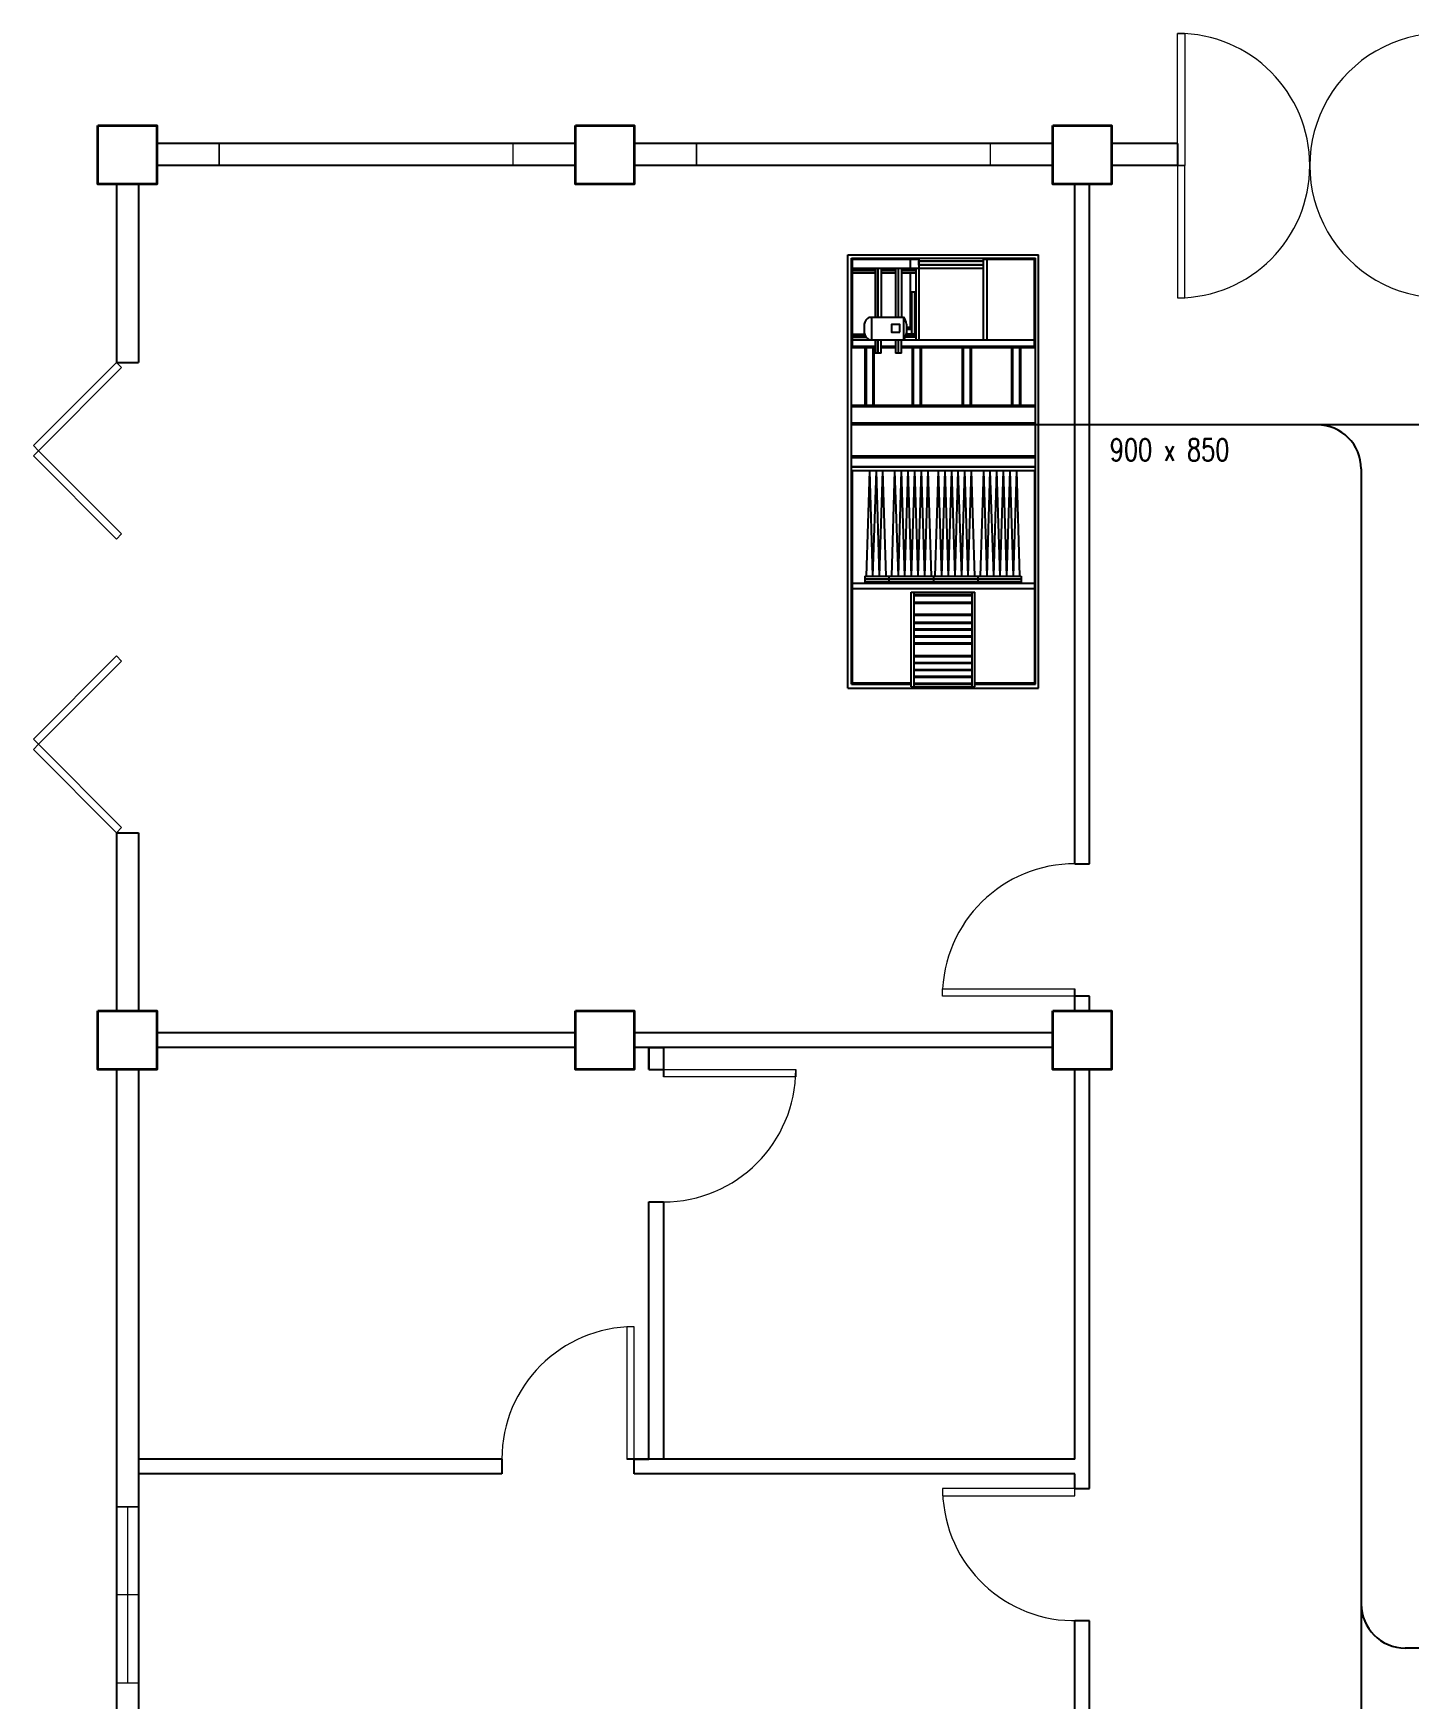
# Model space of a CAD drawing. Header units: millimetres. Extents: x 63005 to 126950, y 36019 to 74749.
# Drawn here: x 63191.49 to 63200.86, y 36346.87 to 36358.21 of the extents above; entities that cross this region are included whole.
import ezdxf

# ---------------------------------------------------------------- set-up
doc = ezdxf.new("R2010")
doc.units = ezdxf.units.MM
doc.header["$LTSCALE"] = 0.04
for name, color, linetype in [('ahu line', 150, 'Continuous'), ('ducting label', 7, 'Continuous'), ('EQP', 1, 'Continuous')]:
    doc.layers.add(name, color=color, linetype=linetype)
doc.styles.add('Arch-Dim', font='simplex.shx', dxfattribs={"width": 0.75})

msp = doc.modelspace()

# ---------------------------------------------------------------- hatches: boundary and pattern name
at = {"layer": 'EQP'}
for points in [[(63197.519, 36356.664), (63197.957, 36356.664), (63197.957, 36356.636), (63197.519, 36356.636)], [(63197.49, 36356.454), (63197.49, 36356.146), (63197.47, 36356.146), (63197.47, 36356.454)]]:
    msp.add_hatch(color=256, dxfattribs=at).paths.add_polyline_path(points)

# ---------------------------------------------------------------- linework, layer by layer
at = {"color": 8, "lineweight": 13}
for p, q in [((63199.28, 36357.313), (63199.28, 36358.213)), ((63199.28, 36358.213), (63199.33, 36358.213)), ((63199.33, 36358.213), (63199.33, 36357.313)), ((63199.28, 36357.313), (63199.28, 36356.413)), ((63199.28, 36357.313), (63199.33, 36357.313)), ((63199.33, 36357.313), (63199.28, 36357.313)), ((63199.33, 36356.413), (63199.33, 36357.313)), ((63199.28, 36357.263), (63199.28, 36356.413)), ((63199.28, 36356.413), (63199.33, 36356.413)), ((63197.68, 36351.711), (63198.58, 36351.711)), ((63197.68, 36351.661), (63197.68, 36351.711)), ((63198.58, 36351.661), (63197.68, 36351.661)), ((63195.78, 36351.161), (63196.68, 36351.161)), ((63196.68, 36351.111), (63195.78, 36351.111)), ((63196.68, 36351.161), (63196.68, 36351.111)), ((63195.53, 36349.411), (63195.53, 36348.511)), ((63195.58, 36349.411), (63195.53, 36349.411)), ((63195.58, 36348.511), (63195.58, 36349.411)), ((63197.68, 36348.311), (63197.68, 36348.261)), ((63198.58, 36348.311), (63197.68, 36348.311)), ((63197.68, 36348.261), (63198.58, 36348.261)), ((63198.58, 36348.261), (63198.58, 36348.311))]:
    msp.add_line(p, q, dxfattribs=at)
at = {"color": 8, "lineweight": 25}
for p, q in [((63195.18, 36357.463), (63192.33, 36357.463)), ((63198.43, 36357.463), (63195.58, 36357.463)), ((63199.28, 36357.463), (63198.83, 36357.463)), ((63199.28, 36357.463), (63198.83, 36357.463)), ((63199.28, 36357.463), (63199.28, 36357.313)), ((63195.18, 36357.313), (63192.33, 36357.313)), ((63198.43, 36357.313), (63195.58, 36357.313)), ((63199.28, 36357.313), (63198.83, 36357.313)), ((63192.055, 36357.186), (63192.055, 36355.973)), ((63192.055, 36357.186), (63192.055, 36355.973)), ((63192.205, 36357.186), (63192.205, 36355.973)), ((63198.58, 36352.561), (63198.58, 36357.186)), ((63198.68, 36352.561), (63198.68, 36357.186)), ((63192.055, 36355.973), (63192.205, 36355.973)), ((63192.055, 36352.773), (63192.055, 36351.561)), ((63192.055, 36352.773), (63192.055, 36351.561)), ((63192.055, 36352.773), (63192.205, 36352.773)), ((63192.205, 36352.773), (63192.205, 36351.561)), ((63198.58, 36351.561), (63198.58, 36351.711)), ((63198.68, 36351.661), (63198.58, 36351.661)), ((63198.68, 36351.561), (63198.68, 36351.661)), ((63195.18, 36351.411), (63192.33, 36351.411)), ((63195.18, 36351.311), (63192.33, 36351.311)), ((63198.43, 36351.411), (63195.58, 36351.411)), ((63198.43, 36351.311), (63195.58, 36351.311)), ((63195.68, 36351.311), (63195.78, 36351.311)), ((63195.68, 36351.161), (63195.68, 36351.311)), ((63195.68, 36351.311), (63195.68, 36351.161)), ((63195.78, 36351.311), (63195.78, 36351.111)), ((63192.055, 36351.161), (63192.055, 36345.561)), ((63192.205, 36351.161), (63192.205, 36345.561)), ((63195.68, 36351.161), (63195.78, 36351.161)), ((63198.58, 36348.511), (63198.58, 36351.161)), ((63198.68, 36348.311), (63198.68, 36351.161)), ((63195.68, 36348.511), (63195.68, 36350.261)), ((63195.68, 36350.261), (63195.78, 36350.261)), ((63195.78, 36350.261), (63195.78, 36348.511)), ((63194.68, 36348.511), (63192.205, 36348.511)), ((63194.68, 36348.511), (63194.68, 36348.411)), ((63198.58, 36348.511), (63195.53, 36348.511)), ((63195.58, 36348.511), (63195.68, 36348.511)), ((63195.58, 36348.411), (63195.58, 36348.511)), ((63194.68, 36348.411), (63192.205, 36348.411)), ((63198.58, 36348.411), (63195.58, 36348.411)), ((63198.58, 36348.311), (63198.58, 36348.411)), ((63198.58, 36348.311), (63198.68, 36348.311)), ((63198.58, 36345.561), (63198.58, 36347.411)), ((63198.68, 36347.411), (63198.58, 36347.411)), ((63198.68, 36345.561), (63198.68, 36347.411))]:
    msp.add_line(p, q, dxfattribs=at)
at = {"color": 8, "lineweight": 9}
for p, q in [((63192.755, 36357.463), (63192.755, 36357.313)), ((63194.755, 36357.463), (63194.755, 36357.313)), ((63197.005, 36357.463), (63196.005, 36357.463)), ((63196.005, 36357.463), (63196.005, 36357.313)), ((63197.005, 36357.463), (63198.005, 36357.463)), ((63198.005, 36357.463), (63198.005, 36357.313)), ((63192.205, 36348.186), (63192.055, 36348.186)), ((63192.13, 36348.186), (63192.13, 36346.986)), ((63192.205, 36347.586), (63192.205, 36348.186)), ((63192.205, 36347.586), (63192.055, 36347.586)), ((63192.205, 36347.586), (63192.205, 36346.986)), ((63192.205, 36346.986), (63192.055, 36346.986))]:
    msp.add_line(p, q, dxfattribs=at)
at = {"color": 8, "lineweight": -2}
msp.add_line((63198.58, 36352.561), (63198.68, 36352.561), dxfattribs=at)
at = {"color": 8, "lineweight": 35}
for points in [[(63191.93, 36357.586), (63192.33, 36357.586), (63192.33, 36357.186), (63191.93, 36357.186)], [(63195.18, 36357.586), (63195.58, 36357.586), (63195.58, 36357.186), (63195.18, 36357.186)], [(63198.43, 36357.586), (63198.83, 36357.586), (63198.83, 36357.186), (63198.43, 36357.186)], [(63191.93, 36351.561), (63192.33, 36351.561), (63192.33, 36351.161), (63191.93, 36351.161)], [(63195.18, 36351.561), (63195.58, 36351.561), (63195.58, 36351.161), (63195.18, 36351.161)], [(63198.43, 36351.561), (63198.83, 36351.561), (63198.83, 36351.161), (63198.43, 36351.161)]]:
    msp.add_lwpolyline(points, close=True, dxfattribs=at)
at = {"color": 8, "lineweight": 9}
for points in [[(63192.755, 36357.463), (63194.755, 36357.463), (63194.755, 36357.313), (63192.755, 36357.313)], [(63196.005, 36357.463), (63198.005, 36357.463), (63198.005, 36357.313), (63196.005, 36357.313)], [(63192.055, 36348.186), (63192.205, 36348.186), (63192.205, 36346.986), (63192.055, 36346.986)]]:
    msp.add_lwpolyline(points, close=True, dxfattribs=at)
at = {"color": 8, "lineweight": 13}
for points in [[(63192.091, 36355.938), (63192.055, 36355.973), (63191.49, 36355.408), (63191.525, 36355.372)], [(63192.091, 36354.807), (63192.055, 36354.771), (63191.49, 36355.337), (63191.525, 36355.372)], [(63192.091, 36353.94), (63192.055, 36353.976), (63191.49, 36353.41), (63191.525, 36353.375)], [(63192.091, 36352.809), (63192.055, 36352.773), (63191.49, 36353.339), (63191.525, 36353.375)]]:
    msp.add_lwpolyline(points, close=True, dxfattribs=at)
for centre, radius, start, end in [((63199.28, 36357.313), 0.9, 270.0079, 90), ((63201.08, 36357.313), 0.9, 90, 270.0009), ((63198.58, 36351.661), 0.901, 86.8202, 176.8202), ((63195.78, 36351.161), 0.9, 270, 0), ((63195.58, 36348.511), 0.9, 90, 180), ((63198.58, 36348.311), 0.9, 181.5911, 271.5911)]:
    msp.add_arc(centre, radius, start, end, dxfattribs=at)
at = {"layer": 'ahu line', "linetype": 'Continuous'}
for p, q in [((63205.637, 36355.549), (63198.312, 36355.549)), ((63200.53, 36355.249), (63200.53, 36347.525)), ((63200.53, 36347.525), (63200.53, 36319.943)), ((63208.928, 36347.225), (63200.83, 36347.225))]:
    msp.add_line(p, q, dxfattribs=at)
for centre, start, end in [((63200.23, 36355.249), 0, 90), ((63200.83, 36347.525), 180, 270)]:
    msp.add_arc(centre, 0.3, start, end, dxfattribs=at)
at = {"layer": 'EQP'}
for p, q in [((63197.034, 36356.706), (63198.334, 36356.706)), ((63197.034, 36353.756), (63197.034, 36356.706)), ((63197.059, 36356.684), (63198.312, 36356.684)), ((63197.059, 36353.785), (63197.059, 36356.684)), ((63197.519, 36356.675), (63197.065, 36356.675)), ((63197.065, 36356.675), (63197.065, 36356.082)), ((63197.46, 36356.675), (63197.46, 36356.612)), ((63197.519, 36356.675), (63197.519, 36356.128)), ((63198.304, 36356.675), (63197.957, 36356.675)), ((63197.957, 36356.675), (63197.957, 36356.128)), ((63197.982, 36356.675), (63197.982, 36356.128)), ((63198.304, 36356.675), (63198.304, 36356.082)), ((63198.312, 36353.785), (63198.312, 36356.684)), ((63198.334, 36353.756), (63198.334, 36356.706)), ((63197.957, 36356.612), (63197.065, 36356.612)), ((63197.221, 36356.599), (63197.065, 36356.599)), ((63197.221, 36356.596), (63197.065, 36356.596)), ((63197.221, 36356.581), (63197.065, 36356.581)), ((63197.221, 36356.612), (63197.221, 36356.282)), ((63197.24, 36356.282), (63197.24, 36356.612)), ((63197.242, 36356.282), (63197.242, 36356.612)), ((63197.261, 36356.612), (63197.261, 36356.282)), ((63197.36, 36356.599), (63197.261, 36356.599)), ((63197.36, 36356.596), (63197.261, 36356.596)), ((63197.36, 36356.581), (63197.261, 36356.581)), ((63197.36, 36356.612), (63197.36, 36356.282)), ((63197.379, 36356.282), (63197.379, 36356.612)), ((63197.381, 36356.282), (63197.381, 36356.612)), ((63197.4, 36356.612), (63197.4, 36356.282)), ((63197.499, 36356.599), (63197.4, 36356.599)), ((63197.499, 36356.596), (63197.4, 36356.596)), ((63197.499, 36356.581), (63197.4, 36356.581)), ((63197.46, 36356.581), (63197.46, 36356.212)), ((63197.499, 36356.612), (63197.499, 36356.128)), ((63197.146, 36356.234), (63197.146, 36356.176)), ((63197.146, 36356.234), (63197.146, 36356.176)), ((63197.181, 36356.282), (63197.414, 36356.282)), ((63197.197, 36356.282), (63197.197, 36356.128)), ((63197.197, 36356.282), (63197.197, 36356.128)), ((63197.197, 36356.282), (63197.414, 36356.282)), ((63197.414, 36356.282), (63197.414, 36356.128)), ((63197.414, 36356.282), (63197.414, 36356.128)), ((63197.434, 36356.234), (63197.434, 36356.176)), ((63197.434, 36356.234), (63197.434, 36356.176)), ((63197.47, 36356.212), (63197.434, 36356.212)), ((63197.47, 36356.198), (63197.434, 36356.198)), ((63197.221, 36356.082), (63197.059, 36356.082)), ((63197.065, 36356.166), (63197.148, 36356.166)), ((63197.065, 36356.159), (63197.151, 36356.159)), ((63197.065, 36356.155), (63197.153, 36356.155)), ((63197.065, 36356.146), (63197.159, 36356.146)), ((63197.065, 36356.128), (63198.304, 36356.128)), ((63197.221, 36356.074), (63197.065, 36356.074)), ((63197.154, 36355.68), (63197.154, 36356.074)), ((63197.161, 36355.68), (63197.161, 36356.074)), ((63197.208, 36355.68), (63197.208, 36356.074)), ((63197.215, 36355.68), (63197.215, 36356.074)), ((63197.221, 36356.128), (63197.221, 36356.036)), ((63197.24, 36356.036), (63197.24, 36356.128)), ((63197.242, 36356.036), (63197.242, 36356.128)), ((63197.261, 36356.036), (63197.261, 36356.128)), ((63197.36, 36356.082), (63197.261, 36356.082)), ((63197.36, 36356.074), (63197.261, 36356.074)), ((63197.36, 36356.128), (63197.36, 36356.036)), ((63197.379, 36356.036), (63197.379, 36356.128)), ((63197.381, 36356.036), (63197.381, 36356.128)), ((63197.4, 36356.036), (63197.4, 36356.128)), ((63198.312, 36356.082), (63197.4, 36356.082)), ((63198.306, 36356.074), (63197.4, 36356.074)), ((63197.499, 36356.146), (63197.427, 36356.146)), ((63197.499, 36356.155), (63197.43, 36356.155)), ((63197.499, 36356.159), (63197.431, 36356.159)), ((63197.499, 36356.166), (63197.433, 36356.166)), ((63197.476, 36355.68), (63197.476, 36356.074)), ((63197.483, 36355.68), (63197.483, 36356.074)), ((63197.529, 36355.68), (63197.529, 36356.074)), ((63197.537, 36355.68), (63197.537, 36356.074)), ((63197.815, 36355.68), (63197.815, 36356.074)), ((63197.822, 36355.68), (63197.822, 36356.074)), ((63197.869, 36355.68), (63197.869, 36356.074)), ((63197.876, 36355.68), (63197.876, 36356.074)), ((63198.151, 36355.68), (63198.151, 36356.074)), ((63198.158, 36355.68), (63198.158, 36356.074)), ((63198.205, 36355.68), (63198.205, 36356.074)), ((63198.212, 36355.68), (63198.212, 36356.074)), ((63197.261, 36356.036), (63197.221, 36356.036)), ((63197.4, 36356.036), (63197.36, 36356.036)), ((63198.312, 36355.68), (63197.059, 36355.68)), ((63198.312, 36355.672), (63197.059, 36355.672)), ((63198.312, 36355.56), (63197.059, 36355.56)), ((63198.312, 36355.552), (63197.065, 36355.552)), ((63198.312, 36355.549), (63197.065, 36355.549)), ((63198.312, 36355.335), (63197.059, 36355.335)), ((63198.312, 36355.327), (63197.065, 36355.327)), ((63198.312, 36355.324), (63197.065, 36355.324)), ((63198.312, 36355.264), (63197.059, 36355.264)), ((63198.312, 36355.261), (63197.059, 36355.261)), ((63197.065, 36355.237), (63197.065, 36353.794)), ((63198.306, 36355.236), (63197.065, 36355.236)), ((63197.161, 36354.518), (63197.184, 36355.236)), ((63197.206, 36354.518), (63197.184, 36355.236)), ((63197.206, 36354.518), (63197.229, 36355.236)), ((63197.251, 36354.518), (63197.229, 36355.236)), ((63197.251, 36354.518), (63197.274, 36355.236)), ((63197.296, 36354.518), (63197.274, 36355.236)), ((63197.334, 36354.518), (63197.356, 36355.236)), ((63197.379, 36354.518), (63197.356, 36355.236)), ((63197.379, 36354.518), (63197.401, 36355.236)), ((63197.424, 36354.518), (63197.401, 36355.236)), ((63197.424, 36354.518), (63197.446, 36355.236)), ((63197.469, 36354.518), (63197.446, 36355.236)), ((63197.469, 36354.518), (63197.491, 36355.236)), ((63197.514, 36354.518), (63197.491, 36355.236)), ((63197.514, 36354.518), (63197.536, 36355.236)), ((63197.559, 36354.518), (63197.536, 36355.236)), ((63197.559, 36354.518), (63197.581, 36355.236)), ((63197.604, 36354.518), (63197.581, 36355.236)), ((63197.63, 36354.518), (63197.653, 36355.236)), ((63197.675, 36354.518), (63197.653, 36355.236)), ((63197.675, 36354.518), (63197.697, 36355.236)), ((63197.72, 36354.518), (63197.697, 36355.236)), ((63197.72, 36354.518), (63197.742, 36355.236)), ((63197.765, 36354.518), (63197.742, 36355.236)), ((63197.765, 36354.518), (63197.787, 36355.236)), ((63197.81, 36354.518), (63197.787, 36355.236)), ((63197.81, 36354.518), (63197.832, 36355.236)), ((63197.855, 36354.518), (63197.832, 36355.236)), ((63197.855, 36354.518), (63197.877, 36355.236)), ((63197.9, 36354.518), (63197.877, 36355.236)), ((63197.938, 36354.518), (63197.96, 36355.236)), ((63197.983, 36354.518), (63197.96, 36355.236)), ((63197.983, 36354.518), (63198.005, 36355.236)), ((63198.028, 36354.518), (63198.005, 36355.236)), ((63198.028, 36354.518), (63198.05, 36355.236)), ((63198.073, 36354.518), (63198.05, 36355.236)), ((63198.073, 36354.518), (63198.095, 36355.236)), ((63198.117, 36354.518), (63198.095, 36355.236)), ((63198.117, 36354.518), (63198.14, 36355.236)), ((63198.162, 36354.518), (63198.14, 36355.236)), ((63198.162, 36354.518), (63198.185, 36355.236)), ((63198.207, 36354.518), (63198.185, 36355.236)), ((63198.306, 36355.237), (63198.306, 36353.794)), ((63197.151, 36354.518), (63198.216, 36354.518)), ((63197.151, 36354.518), (63197.151, 36354.469)), ((63197.151, 36354.502), (63198.216, 36354.502)), ((63197.151, 36354.483), (63198.216, 36354.483)), ((63197.315, 36354.518), (63197.315, 36354.469)), ((63197.618, 36354.518), (63197.618, 36354.469)), ((63197.92, 36354.518), (63197.92, 36354.469)), ((63198.216, 36354.518), (63198.216, 36354.469)), ((63198.306, 36354.469), (63197.065, 36354.469)), ((63198.306, 36354.433), (63197.065, 36354.433)), ((63197.467, 36354.41), (63197.9, 36354.41)), ((63197.467, 36353.765), (63197.467, 36354.41)), ((63197.486, 36353.765), (63197.486, 36354.41)), ((63197.486, 36354.394), (63197.881, 36354.394)), ((63197.486, 36354.387), (63197.881, 36354.387)), ((63197.881, 36353.765), (63197.881, 36354.41)), ((63197.9, 36353.765), (63197.9, 36354.41)), ((63197.486, 36354.342), (63197.881, 36354.342)), ((63197.486, 36354.335), (63197.881, 36354.335)), ((63197.486, 36354.261), (63197.881, 36354.261)), ((63197.486, 36354.254), (63197.881, 36354.254)), ((63197.486, 36354.207), (63197.881, 36354.207)), ((63197.486, 36354.2), (63197.881, 36354.2)), ((63197.486, 36354.16), (63197.881, 36354.16)), ((63197.486, 36354.153), (63197.881, 36354.153)), ((63197.486, 36354.113), (63197.881, 36354.113)), ((63197.486, 36354.106), (63197.881, 36354.106)), ((63197.486, 36354.066), (63197.881, 36354.066)), ((63197.486, 36354.059), (63197.881, 36354.059)), ((63197.486, 36353.979), (63197.881, 36353.979)), ((63197.486, 36353.972), (63197.881, 36353.972)), ((63197.486, 36353.932), (63197.881, 36353.932)), ((63197.486, 36353.926), (63197.881, 36353.926)), ((63197.486, 36353.885), (63197.881, 36353.885)), ((63197.486, 36353.879), (63197.881, 36353.879)), ((63197.486, 36353.838), (63197.881, 36353.838)), ((63197.486, 36353.832), (63197.881, 36353.832)), ((63197.034, 36353.756), (63198.334, 36353.756)), ((63197.059, 36353.785), (63197.467, 36353.785)), ((63197.065, 36353.794), (63197.467, 36353.794)), ((63197.467, 36353.765), (63197.9, 36353.765)), ((63197.486, 36353.791), (63197.881, 36353.791)), ((63197.486, 36353.785), (63197.881, 36353.785)), ((63197.9, 36353.794), (63198.306, 36353.794)), ((63197.9, 36353.785), (63198.312, 36353.785))]:
    msp.add_line(p, q, dxfattribs=at)
for points in [[(63197.519, 36356.664), (63197.957, 36356.664), (63197.957, 36356.636), (63197.519, 36356.636)], [(63197.49, 36356.454), (63197.49, 36356.146), (63197.47, 36356.146), (63197.47, 36356.454)], [(63197.388, 36356.179), (63197.388, 36356.231), (63197.333, 36356.231), (63197.333, 36356.179)]]:
    msp.add_lwpolyline(points, close=True, dxfattribs=at)
for centre, radius, start, end in [((63197.213, 36356.221), 0.0687, 118.1626, 169.0592), ((63197.347, 36356.225), 0.0881, 5.8073, 39.822), ((63197.213, 36356.189), 0.0687, 190.9408, 241.8374), ((63197.355, 36356.181), 0.0791, 318.1775, 356.1932)]:
    msp.add_arc(centre, radius, start, end, dxfattribs=at)

# ---------------------------------------------------------------- texts
at = {"layer": 'ducting label', "color": 3, "linetype": 'Continuous', "lineweight": 25, "insert": (63198.818, 36355.454), "char_height": 0.15, "attachment_point": 1, "style": 'Arch-Dim'}
msp.add_mtext_dynamic_manual_height_columns('\\A1;900 x 850', width=1.19515, gutter_width=1.011, heights=[0], dxfattribs=at)

doc.saveas('drawing.dxf')
